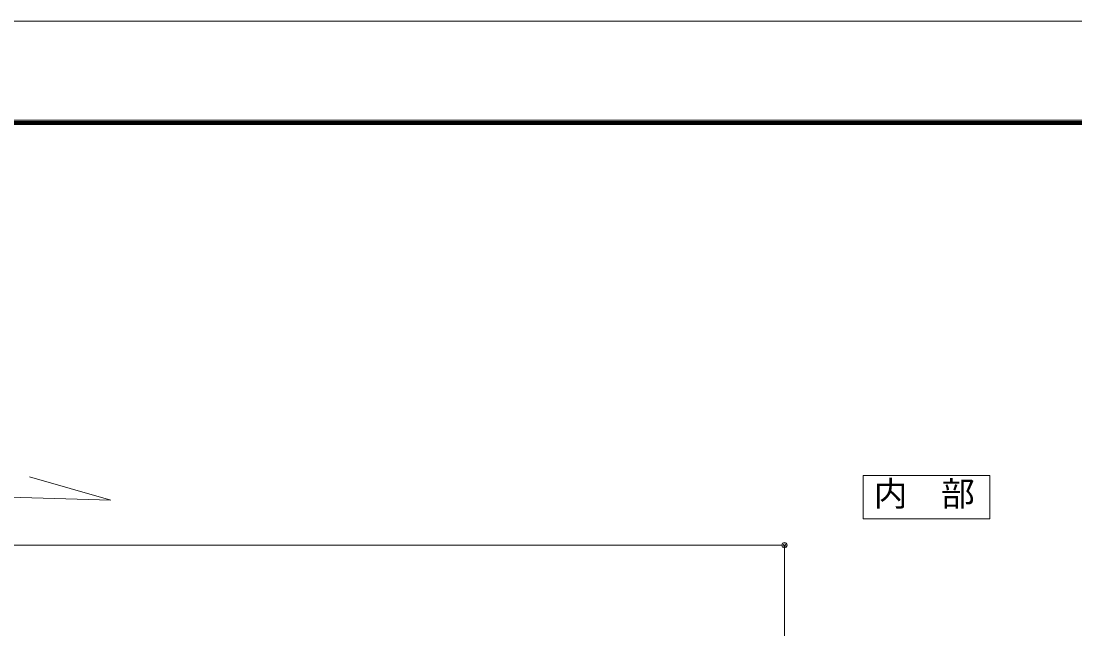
# Model space of a CAD drawing. Units: millimetres, scale not verified. Extents: x -1262 to 1261, y -891 to 891.
# Drawn here: x 511.3 to 947.6, y 636.3 to 891 of the extents above; entities that cross this region are included whole.
import ezdxf
from ezdxf.enums import TextEntityAlignment as Align

# ---------------------------------------------------------------- set-up
doc = ezdxf.new("R2010")
doc.units = ezdxf.units.MM
doc.header["$LTSCALE"] = 4
for name, color, linetype, lineweight in [('0-0_0', 3, 'Continuous', 18), ('0-1_CSLAYER2', 7, 'Continuous', 18), ('0-2_金物', 7, 'Continuous', 18), ('0-4_Defpoints', 7, 'Continuous', 18), ('0-E_WAKU', 7, 'Continuous', 18)]:
    doc.layers.add(name, color=color, linetype=linetype, lineweight=lineweight)
doc.styles.add('ＭＳ ゴシック', font='')
doc.styles.get('ＭＳ ゴシック').set_extended_font_data('MS Gothic')

# ---------------------------------------------------------------- blocks, each defined once
blk = doc.blocks.new('_Origin2')
at = {"layer": '0-0_0', "color": 7, "lineweight": 9}
blk.add_line((-0.5, 0), (-1, 0), dxfattribs=at)
for radius in [0.5, 0.25]:
    blk.add_circle((0, 0), radius, dxfattribs=at)
blk = doc.blocks.new('D57')
at = {"layer": '0-1_CSLAYER2', "lineweight": 9}
for p, q in [((3305.553, 3595.459), (2586.897, 3595.459)), ((3307.713, 3557.868), (3307.713, 3595.459))]:
    blk.add_line(p, q, dxfattribs=at)
at = {"layer": '0-1_CSLAYER2', "xscale": 2.16, "yscale": 2.16}
blk.add_blockref('_Origin2', (3307.713, 3595.459), dxfattribs=at)

msp = doc.modelspace()

# ---------------------------------------------------------------- linework, layer by layer
at = {"layer": '0-2_金物'}
msp.add_lwpolyline([(859.872, 702.812), (912.397, 702.812), (912.397, 684.762), (859.872, 684.762)], close=True, dxfattribs=at)
at = {"layer": '0-2_金物', "color": 3}
msp.add_lwpolyline([(385.068, 697.418), (548.431, 692.517), (514.707, 702.134)], dxfattribs=at)
at = {"layer": '0-4_Defpoints', "color": 5}
msp.add_line((1261.369, 890.977), (-1261.631, 890.977), dxfattribs=at)
at = {"layer": '0-E_WAKU'}
for p, q in [((1199.269, 849.877), (-1202.531, 849.877)), ((1198.819, 849.427), (-1202.081, 849.427)), ((1198.369, 848.977), (-1201.631, 848.977)), ((1197.919, 848.527), (-1201.181, 848.527)), ((1197.469, 848.077), (-1200.731, 848.077))]:
    msp.add_line(p, q, dxfattribs=at)

# ---------------------------------------------------------------- block references
at = {"layer": '0-1_CSLAYER2'}
msp.add_blockref('D57', (-2480.365, -2921.57), dxfattribs=at)

# ---------------------------------------------------------------- texts
at = {"layer": '0-2_金物', "style": 'ＭＳ ゴシック'}
msp.add_text('内\u3000部', height=10.22, dxfattribs=at).set_placement((864.304, 687.025), align=Align.BOTTOM_LEFT)

doc.saveas('drawing.dxf')
